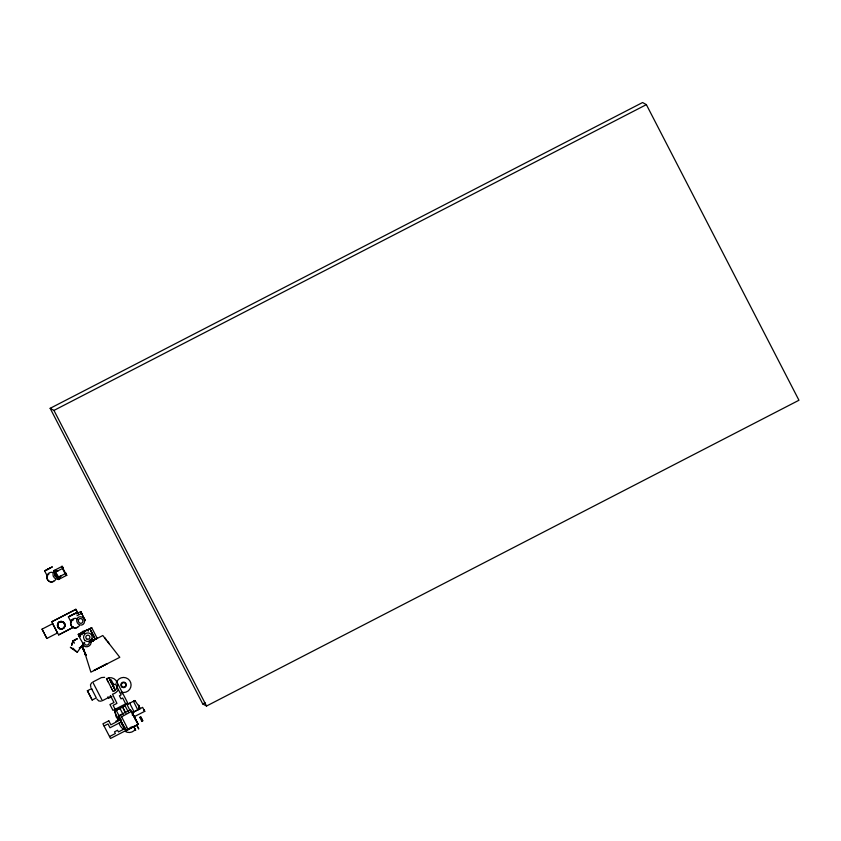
<?xml version="1.0" encoding="UTF-8"?>
<svg xmlns="http://www.w3.org/2000/svg" width="841" height="841" viewBox="0 0 841 841"><rect width="100%" height="100%" fill="white"/><g stroke="black" fill="none" stroke-linecap="round" stroke-linejoin="round"><path stroke-width="1.26" d="M71.811 645.215L73.209 640.831L76.825 638.992L74.492 640.211M71.737 644.879L73.272 640.863L77.277 638.74L73.209 640.831L71.737 644.879L73.02 641.294M60.846 575.938L58.618 579.596A5.141 0.536 62.7 0 1 55.779 575.255A5.141 0.536 62.7 0 1 53.908 570.471L54.98 572.343L57.84 570.892L54.055 570.534L62.076 566.392L63.317 568.053L54.844 572.395L57.514 577.609L60.846 575.938L58.649 579.449L57.682 577.557M62.003 567.044A5.141 0.536 62.7 0 1 61.929 566.319L66.639 575.454A5.141 0.536 62.7 0 1 66.082 574.95M118.36 689.599L118.255 689.841A9.43 9.43 0 0 1 112.494 694.182L116.941 703.37L113.125 705.347L115.101 709.247M74.807 650.429L77.309 652.206L84.153 642.577M91.669 682.724L90.46 684.847L90.912 687.465M128.263 711.843L124.836 705.347L122.208 706.713C131.091 702.277 109.961 713.273 118.476 708.648M120.694 707.807L114.628 710.992L118.013 720.127L119.149 719.528L116.31 716.889L114.649 711.002L124.846 705.357M93.162 640.369L97.167 638.277L91.711 627.712L85.214 631.023L86.476 630.435M122.481 706.871L115.459 710.561L122.471 706.85L125.856 713.263M129.735 709.899L126.98 704.516L134.928 700.532L140.426 708.564L133.151 712.243M47.527 576.484L44.615 570.85L52.184 566.95M52.184 566.96L46.644 569.809L50.218 567.969L48.883 568.663M68.373 616.895L75.942 612.984L68.373 616.895L71.285 622.529M75.028 650.177L74.481 650.398L73.409 648.327M84.489 631.244L87.317 629.762L84.415 631.223M120.431 707.659L117.572 709.1M79.327 647.938L82.807 646.13L79.39 647.854M50.155 408.316L642.577 102.528L646.372 104.631L798.95 400.253L206.529 706.03L202.734 703.928L50.155 408.316L53.95 410.419L206.529 706.03M53.95 410.419L646.372 104.631M57.598 577.599L66.008 573.278L66.302 573.961M58.649 579.449L66.681 575.307L66.008 573.278M73.566 627.218L58.639 634.902L51.774 621.762L75.827 609.315L78.255 613.772M57.43 633L46.854 638.456L42.05 629.152L52.626 623.696L57.272 632.684M76.058 613.93L80.673 611.554L83.059 616.211M76.983 615.738L81.619 613.373L81.335 612.774L82.071 614.287M73.409 627.134L58.639 634.902M83.227 631.833L78.003 634.566L82.082 632.485M83.827 645.194L81.524 646.256L86.255 655.423M90.523 641.935L102.802 635.512L119.8 657.315L90.881 672.159L82.66 645.993M93.793 670.519L107.175 663.675L94.108 670.424M111.044 696.232L102.35 700.721L92.731 682.072L101.425 677.583L104.641 677.341M87.401 690.766L91.522 688.642L93.94 693.289L96.305 697.893L92.174 700.027L87.401 690.766L92.174 700.027M111.885 696.6L108.626 698.272L107.921 696.79M116.689 681.63L127.643 702.834L112.988 710.382L109.929 704.537L114.008 702.508L110.35 695.518M131.743 727.528L110.518 738.461L102.907 723.796L108.794 720.832M118.276 716.027L130.534 709.699L138.218 724.406L125.961 730.734L118.276 716.027L122.302 723.68L119.243 717.73L121.188 721.462M121.598 716.784L131.501 711.402L136.042 720.201M120.526 718.845L115.858 721.252M132.195 712.821L142.613 707.355L144.726 711.339L134.15 716.721M121.209 719.412L110.844 724.826L108.783 720.821M121.178 721.998L110.003 727.77L108.026 723.954L104.032 725.951M109.54 736.537L115.375 733.52L114.513 731.838L117.572 730.251L118.444 731.943L126.118 727.98M125.824 730.671L138.082 724.343M202.734 703.928L205.067 702.729M47.905 569.189L44.615 570.86M76.005 609.41L51.774 621.762M87.622 629.783L91.701 627.701M89.882 642.345L93.288 640.611L90.418 642.082M126.98 704.516L129.703 703.192L134.045 711.801M96.21 638.75L97.157 638.277M134.928 700.532L133.362 701.278M101.214 701.205L98.786 700.963L96.904 699.06M54.339 570.408L57.84 570.892M123.774 729.189L123.532 729.084A9.43 9.43 0 0 1 119.191 723.323L119.149 723.039M125.645 703.801L122.691 697.988L121.009 698.86L119.422 695.801L121.115 694.929L115.469 683.985L113.777 684.858L111.201 679.875A5.246 5.246 0 0 0 109.835 679.78M131.501 711.402L132.699 713.757M134.571 717.352L133.698 715.649L138.218 724.406L136.505 721.136M136.253 720.737L137.094 722.408M120.526 714.871L121.598 716.889M128.074 729.504L121.493 716.564M124.825 728.737L125.961 730.734L121.556 722.272M75.553 650.955L75.248 650.734M80.442 636.721C75.816 632.516 83.932 644.353 82.765 643.354M79.685 636.185L78.665 635.47L78.991 635.996M73.304 649.347L70.308 647.223L77.309 652.206M87.958 630.666L86.644 629.52L88.379 631.044M116.3 716.889L119.149 719.528M104.61 637.804L106.492 640.232M104.789 638.035L106.113 639.728M107.69 641.788L109.214 643.733L107.322 641.273M62.118 566.382L63.317 568.053M82.944 615.99L85.319 620.574L83.722 617.483M133.698 715.649L134.308 716.816M113.041 691.344L112.505 690.282M128.21 729.578L127.737 728.695M121.482 722.062L122.019 723.123M123.217 725.436L124.92 728.779L122.954 724.9M42.061 629.152L44.163 633.189M46.854 638.445L44.752 634.408M119.853 708.269L123.238 714.661M116.142 710.235L120.084 717.688M107.133 679.875L106.45 678.561L106.87 679.423M91.133 631.423L90.733 630.666L91.48 632.138M132.657 713.61L134.003 716.206M120.726 720.579L120.21 719.591L121.041 721.252M139.921 717.573C138.681 715.207 142.959 723.397 141.698 721.031M93.34 635.733L93.624 636.259L93.141 635.354M110.592 681.042L109.961 679.843L110.549 681.021M106.912 679.444L107.637 680.832M92.226 633.546L91.753 632.632L92.436 633.977M93.519 635.817L94.644 637.962L91.375 631.591M111.023 681.883L108.952 677.899L111.485 682.839M133.908 727.013L135.674 730.377L133.982 727.045M107.459 680.485L108.289 682.083M124.941 728.821L122.555 724.206M135.695 719.57L137.083 722.272M111.285 682.366L112.82 685.436L111.212 682.335M110.539 680.916L111.538 682.871M112.578 684.942L113.577 686.887M108.163 681.83L110.707 686.771M121.766 722.577L122.639 724.301M81.651 646.319L86.392 655.507M62.076 566.392L63.012 568.201M65.703 573.415L66.681 575.307M91.858 632.59L94.644 638.235L90.25 629.446L93.456 635.901M135.243 718.603L135.843 719.759M121.367 692.09L122.26 693.814M91.995 638.372L93.183 640.674L91.396 641.609L90.26 639.412M75.827 609.315L78.076 613.667M122.975 724.931L123.574 726.088M73.272 640.863L74.46 643.165M85.246 620.427L84.657 619.249M133.95 716.196L132.468 713.263L133.309 714.924M112.62 684.973L113.64 686.929M111.38 688.085L112.21 689.683M110.644 686.645L111.517 688.337M120.883 720.958L121.693 722.524M112.021 689.326L112.736 690.713M123.48 725.93L123.827 726.603M53.088 624.621L52.626 623.696M133.456 701.289L137.798 709.899M91.827 689.252L91.522 688.642M64.62 623.412L64.894 623.99A3.806 3.732 64.3 0 1 58.187 627.134L57.766 626.23A3.806 3.732 64.3 0 1 64.473 623.097M57.63 627.008L57.777 627.333A3.806 3.732 64.3 0 0 59.217 628.658M122.586 706.671L125.088 712.127M84.31 651.344C81.735 643.039 87.527 661.552 84.93 653.205M121.072 720.674L121.23 722.577M65.609 574.277A5.141 0.536 62.7 0 1 62.686 568.8M57.63 575.381A2.323 2.06 63.3 0 1 56.568 573.31M57.934 576.926A2.807 2.491 63.3 0 1 55.033 572.626M58.05 576.064A2.807 2.491 63.3 0 1 56.147 573.226M55.59 579.67A4.783 4.783 0 0 1 49.335 581.32A4.783 4.783 0 0 1 47.138 575.233A4.783 4.783 0 0 1 53.015 572.521M53.677 581.099A4.289 3.806 63.3 0 1 47.811 580.111A4.289 3.806 63.3 0 1 48.925 574.056M58.828 578.682A4.289 3.806 63.3 0 1 54.076 571.638M57.44 577.252A2.47 2.197 63.3 0 1 55.254 573.015M79.348 625.704A4.783 4.783 0 0 1 73.093 627.354A4.783 4.783 0 0 1 70.907 621.268A4.783 4.783 0 0 1 76.773 618.555M77.446 627.134A4.289 3.806 63.3 0 1 71.285 625.662A4.289 3.806 63.3 0 1 73.63 619.764M80.473 634.966A4.783 4.783 0 0 1 84.731 632.768M80.547 635.008A4.783 4.783 0 0 1 83.553 632.916M80.347 634.997A4.289 3.806 -27.7 0 1 84.163 633.021M90.103 640.075A4.289 3.806 -27.7 0 1 88.62 646.245A4.289 3.806 -27.7 0 1 82.733 643.891M88.736 641.263A2.47 2.187 -27.7 0 1 87.275 645.036A2.47 2.187 -27.7 0 1 84.615 642.282M106.839 678.487A7.317 7.317 0 0 1 117.172 687.223L116.352 688.947A7.317 7.317 0 0 1 113.556 691.502M112.168 683.281A2.607 2.607 0 0 1 112.852 685.163M110.434 682.472A2.607 2.607 0 0 1 112.494 686.477M129.924 728.169A7.317 7.317 0 0 0 133.298 726.424A7.317 7.317 0 0 1 129.861 728.127M124.415 727.171A7.317 7.317 0 0 1 121.209 722.577M132.321 714.85A7.317 7.317 0 0 1 135.517 719.454A7.317 7.317 0 0 0 132.258 714.818M82.113 634.724A2.323 2.155 -27.8 0 1 85.141 631.318M71.022 621.163A2.323 2.155 63.5 0 1 71.043 619.975M131.164 727.045A2.765 2.765 0 0 1 130.565 727.454M135.475 729.063A7.527 7.527 0 0 1 125.067 731.323M116.373 682.682A7.527 7.527 0 0 1 125.845 677.804A7.527 7.527 0 0 1 130.733 687.265A7.527 7.527 0 0 1 121.262 692.154M60.142 629.005A3.806 3.732 64.3 0 0 64.484 624.19L64.063 623.286A3.806 3.732 64.3 0 0 57.577 623.538M64.673 623.507A3.711 3.658 60.9 0 1 62.223 628.805A3.711 3.658 60.9 0 1 57.756 624.989A3.711 3.658 60.9 0 1 62.518 621.667M63.39 622.088A3.711 3.658 60.9 0 1 64.126 622.708M73.209 640.831L72.158 644.111L73.23 640.831M118.013 708.931L119.086 708.458L118.013 708.931M70.402 615.843L73.976 614.004L70.402 615.843M93.13 640.695L91.396 641.609L93.172 640.684M138.765 705.294L139.28 709.142L138.776 705.294M71.863 648.337L72.379 648.695L71.863 648.337M140.773 716.931L142.76 720.79L140.773 716.931M80.694 611.596L81.609 613.362L80.683 611.565M138.67 728.821L136.915 725.457L138.67 728.821M114.155 687.97L113.524 686.771L114.155 687.97M115.154 689.914L113.083 685.93L115.154 689.914M143.832 709.646L144.663 711.307L143.832 709.646M86.749 638.939A2.039 2.039 0 0 0 89.892 637.31A2.039 2.039 0 0 0 86.917 635.407A2.039 2.039 0 0 0 86.749 638.939M85.067 640.485A4.289 4.289 0 0 0 92.079 638.004A4.289 4.289 0 0 0 86.423 633.168A4.289 4.289 0 0 0 85.067 640.485M76.836 619.46A4.289 3.806 63.3 0 0 81.651 625.052A4.289 3.806 63.3 0 0 83.364 618.219A4.289 3.806 63.3 0 0 76.836 619.46M78.434 620.069A2.47 2.197 63.3 0 0 81.209 623.297A2.47 2.197 63.3 0 0 82.197 619.365A2.47 2.197 63.3 0 0 78.434 620.069M122.113 687.192A2.765 2.765 0 0 0 126.36 685.005A2.765 2.765 0 0 0 122.334 682.419A2.765 2.765 0 0 0 122.113 687.192M122.418 686.729A2.208 2.208 0 0 0 125.814 684.973A2.208 2.208 0 0 0 122.597 682.913A2.208 2.208 0 0 0 122.418 686.729M57.398 625.178A3.711 3.658 60.9 0 0 62.77 628.679A3.711 3.658 60.9 0 0 63.033 622.277A3.711 3.658 60.9 0 0 57.398 625.178"/></g></svg>
